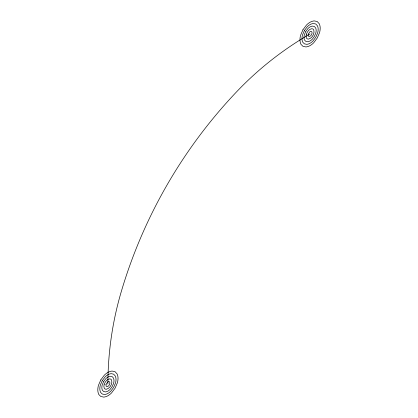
<?xml version="1.0" encoding="UTF-8"?>
<svg xmlns="http://www.w3.org/2000/svg" width="418" height="418" viewBox="0 0 418 418"><rect width="100%" height="100%" fill="white"/><g stroke="black" fill="none" stroke-linecap="round" stroke-linejoin="round"><path stroke-width="0.63" d="M107.917 384.079A326.714 326.714 0 0 1 121.455 291.012A493.574 493.574 0 0 1 236.254 92.174A326.714 326.714 0 0 1 310.083 33.921M104.145 384.555L103.873 386.415L104.265 388.244L105.059 389.033L106.24 389.289C110.075 388.426 112.761 383.781 111.59 380.025L110.775 379.131L109.589 378.875C106.762 379.372 105.028 382.026 104.145 384.555M106.031 384.32L106.094 386.164L107.081 386.687C108.999 386.253 110.336 383.933 109.751 382.052L108.753 381.477L107.917 381.749L106.031 384.32M306.31 34.391L306.039 36.251L306.436 38.08L307.225 38.869L308.411 39.125C312.246 38.263 314.926 33.618 313.756 29.866L312.941 28.967L311.76 28.711C308.933 29.208 307.193 31.862 306.31 34.391M308.197 34.156L308.259 36L309.247 36.523C311.164 36.089 312.507 33.769 311.922 31.893L310.919 31.313L310.083 31.585L308.197 34.156M100.769 379.957L98.486 385.265A16.333 16.333 0 0 0 97.807 389.916A11.077 11.077 0 0 0 98.794 394.482L100.769 396.463L103.732 397.1A10.429 10.429 0 0 0 107.917 395.752A16.333 16.333 0 0 0 111.606 392.842L115.065 388.207L117.348 382.898A16.333 16.333 0 0 0 118.028 378.243A10.429 10.429 0 0 0 117.097 373.948L115.065 371.701L112.102 371.064A10.429 10.429 0 0 0 107.917 372.407A16.333 16.333 0 0 0 104.223 375.322L100.769 379.957M102.201 380.782L100.372 385.025A13.068 13.068 0 0 0 99.829 388.75A8.862 8.862 0 0 0 100.618 392.403L102.201 393.986L104.568 394.498A8.344 8.344 0 0 0 107.917 393.416A13.068 13.068 0 0 0 110.869 391.091L113.633 387.381L115.462 383.134A13.068 13.068 0 0 0 116.005 379.413A8.344 8.344 0 0 0 115.263 375.975L113.633 374.178L111.266 373.666A8.344 8.344 0 0 0 107.917 374.742A13.068 13.068 0 0 0 104.965 377.073L102.201 380.782M103.627 381.608L102.258 384.79A9.802 9.802 0 0 0 101.851 387.585A6.646 6.646 0 0 0 102.441 390.323L103.627 391.509L105.404 391.891A6.26 6.26 0 0 0 107.917 391.086A9.802 9.802 0 0 0 110.133 389.336L112.207 386.556L113.576 383.374A9.802 9.802 0 0 0 113.983 380.579A6.26 6.26 0 0 0 113.424 378.003L112.207 376.655L110.43 376.268A6.26 6.26 0 0 0 107.917 377.078A9.802 9.802 0 0 0 105.702 378.828L103.627 381.608M302.935 29.793L300.652 35.102A16.333 16.333 0 0 0 299.972 39.757A11.077 11.077 0 0 0 300.96 44.318L302.935 46.299L305.898 46.936A10.429 10.429 0 0 0 310.083 45.593A16.333 16.333 0 0 0 313.777 42.678L317.231 38.043L319.514 32.735A16.333 16.333 0 0 0 320.193 28.084A10.429 10.429 0 0 0 319.263 23.784L317.231 21.537L314.268 20.9A10.429 10.429 0 0 0 310.083 22.248A16.333 16.333 0 0 0 306.394 25.158L302.935 29.793M304.367 30.618L302.538 34.866A13.068 13.068 0 0 0 301.995 38.587A8.862 8.862 0 0 0 302.784 42.239L304.367 43.822L306.734 44.334A8.344 8.344 0 0 0 310.083 43.258A13.068 13.068 0 0 0 313.035 40.927L315.799 37.218L317.628 32.975A13.068 13.068 0 0 0 318.171 29.25A8.344 8.344 0 0 0 317.429 25.811L315.799 24.014L313.432 23.502A8.344 8.344 0 0 0 310.083 24.584A13.068 13.068 0 0 0 307.131 26.909L304.367 30.618M305.793 31.444L304.424 34.626A9.802 9.802 0 0 0 304.017 37.421A6.646 6.646 0 0 0 304.607 40.159L305.793 41.345L307.57 41.732A6.26 6.26 0 0 0 310.083 40.922A9.802 9.802 0 0 0 312.298 39.172L314.373 36.392L315.742 33.21A9.802 9.802 0 0 0 316.149 30.415A6.26 6.26 0 0 0 315.59 27.839L314.373 26.491L312.596 26.109A6.26 6.26 0 0 0 310.083 26.914A9.802 9.802 0 0 0 307.867 28.664L305.793 31.444"/></g></svg>
